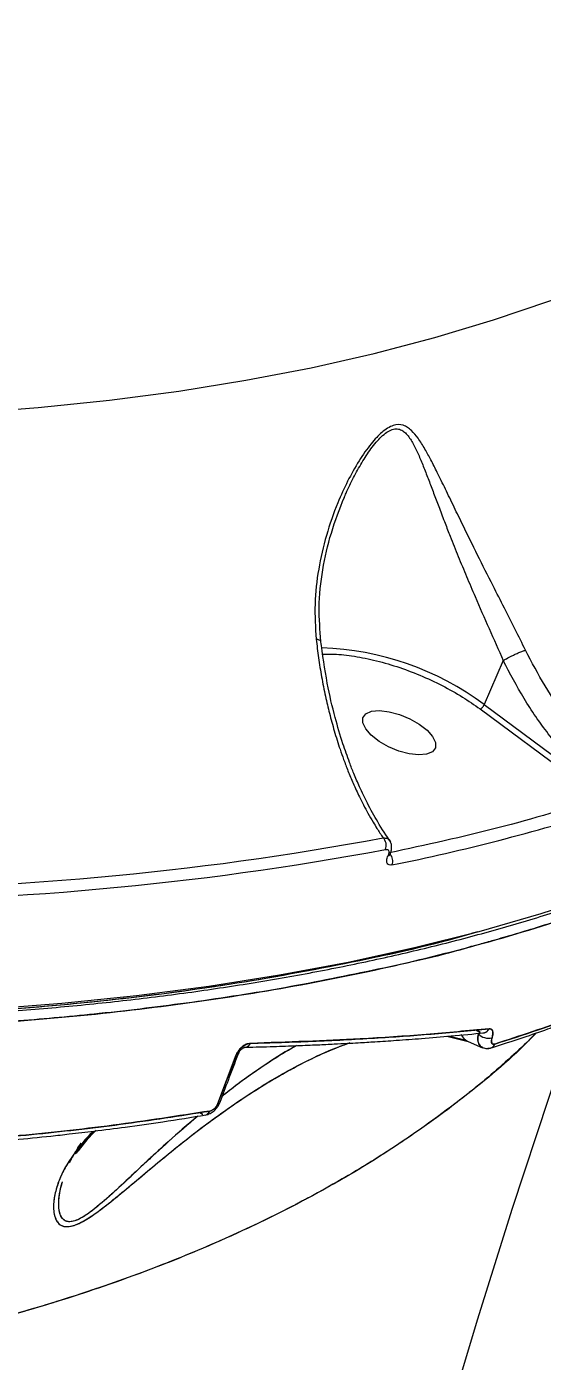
# Model space of a CAD drawing. Header units: millimetres. Extents: x -5873 to 5805, y -5301 to 4302.
# Drawn here: x -313.5 to -254.4, y -428.8 to -275.8 of the extents above; entities that cross this region are included whole.
import ezdxf

# ---------------------------------------------------------------- set-up
doc = ezdxf.new("R2010")
doc.units = ezdxf.units.MM
for name, color, linetype in [('DIKOM_ОБЪЕКТ', 7, 'Continuous'), ('DIKOM_РАЗМЕР_ЗОНА', 7, 'Continuous'), ('DIKOM_РАЗМЕР_ОБЪЕКТА', 7, 'Continuous')]:
    doc.layers.add(name, color=color, linetype=linetype)
doc.styles.add('style1', font='arial.ttf', dxfattribs={"width": 0.8})
doc.dimstyles.new('1-50', dxfattribs={"dimtxt": 300, "dimasz": 200, "dimexe": 100, "dimexo": 0, "dimgap": 100, "dimtad": 1, "dimtxsty": 'style1', "dimcen": 200, "dimclrd": 7, "dimclre": 7, "dimclrt": 7, "dimadec": 1, "dimazin": 2, "dimtfac": 1, "dimtmove": 0, "dimatfit": 2, "dimfxl": 0, "dimlwd": 25, "dimlwe": 18, "dimarcsym": 0})

# ---------------------------------------------------------------- blocks, each defined once
blk = doc.blocks.new('*D9')
at = {"layer": 'Defpoints', "color": 0, "transparency": 16777216}
for p in [(1338.11, 2802.44), (-4588.97, -1585.51), (-117.5, -1585.51)]:
    blk.add_point(p, dxfattribs=at)
at = {"layer": 'DIKOM_РАЗМЕР_ОБЪЕКТА', "color": 7, "lineweight": 18, "transparency": 16777216}
for p, q in [((1338.11, 2802.44), (-4688.97, 2802.44)), ((-117.5, -1585.51), (-4688.97, -1585.51))]:
    blk.add_line(p, q, dxfattribs=at)
at = {"layer": 'DIKOM_РАЗМЕР_ОБЪЕКТА', "color": 7, "lineweight": 25, "transparency": 16777216}
blk.add_line((-4588.97, 2602.44), (-4588.97, -1385.51), dxfattribs=at)
at = {"layer": 'DIKOM_РАЗМЕР_ОБЪЕКТА', "color": 7, "transparency": 16777216}
for points in [[(-4622.31, 2602.44), (-4555.64, 2602.44), (-4588.97, 2802.44)], [(-4622.31, -1385.51), (-4555.64, -1385.51), (-4588.97, -1585.51)]]:
    blk.add_solid(points, dxfattribs=at)
at = {"layer": 'DIKOM_РАЗМЕР_ОБЪЕКТА', "color": 7, "transparency": 16777216, "insert": (-4842.15, 460.98), "char_height": 300, "attachment_point": 5, "rotation": 90, "style": 'style1'}
blk.add_mtext('4400', dxfattribs=at)
blk = doc.blocks.new('*D10')
at = {"layer": 'Defpoints', "color": 0, "transparency": 16777216}
for p in [(4304.51, 1053.39), (-1538.59, -1332.39), (4304.51, -4224.84)]:
    blk.add_point(p, dxfattribs=at)
at = {"layer": 'DIKOM_РАЗМЕР_ОБЪЕКТА', "color": 7, "lineweight": 18, "transparency": 16777216}
for p, q in [((4304.51, 1053.39), (4304.51, -4324.84)), ((-1538.59, -1332.39), (-1538.59, -4324.84))]:
    blk.add_line(p, q, dxfattribs=at)
at = {"layer": 'DIKOM_РАЗМЕР_ОБЪЕКТА', "color": 7, "lineweight": 25, "transparency": 16777216}
blk.add_line((-1338.59, -4224.84), (4104.51, -4224.84), dxfattribs=at)
at = {"layer": 'DIKOM_РАЗМЕР_ОБЪЕКТА', "color": 7, "transparency": 16777216}
for points in [[(-1338.59, -4191.51), (-1338.59, -4258.18), (-1538.59, -4224.84)], [(4104.51, -4191.51), (4104.51, -4258.18), (4304.51, -4224.84)]]:
    blk.add_solid(points, dxfattribs=at)
at = {"layer": 'DIKOM_РАЗМЕР_ОБЪЕКТА', "color": 7, "transparency": 16777216, "insert": (1679.28, -3971.67), "char_height": 300, "attachment_point": 5, "style": 'style1'}
blk.add_mtext('5850', dxfattribs=at)
blk = doc.blocks.new('*D11')
at = {"layer": 'Defpoints', "color": 0, "transparency": 16777216}
for p in [(-510, 4302.44), (-5422.89, -3651.6), (284.83, -3651.6)]:
    blk.add_point(p, dxfattribs=at)
at = {"layer": 'DIKOM_РАЗМЕР_ЗОНА', "color": 7, "lineweight": 18, "transparency": 16777216}
for p, q in [((-510, 4302.44), (-5522.89, 4302.44)), ((284.83, -3651.6), (-5522.89, -3651.6))]:
    blk.add_line(p, q, dxfattribs=at)
at = {"layer": 'DIKOM_РАЗМЕР_ЗОНА', "color": 7, "lineweight": 25, "transparency": 16777216}
blk.add_line((-5422.89, 4102.44), (-5422.89, -3451.6), dxfattribs=at)
at = {"layer": 'DIKOM_РАЗМЕР_ЗОНА', "color": 7, "transparency": 16777216}
for points in [[(-5456.22, 4102.44), (-5389.56, 4102.44), (-5422.89, 4302.44)], [(-5456.22, -3451.6), (-5389.56, -3451.6), (-5422.89, -3651.6)]]:
    blk.add_solid(points, dxfattribs=at)
at = {"layer": 'DIKOM_РАЗМЕР_ЗОНА', "color": 7, "transparency": 16777216, "insert": (-5676.06, -474.49), "char_height": 300, "attachment_point": 5, "rotation": 90, "style": 'style1'}
blk.add_mtext('7950', dxfattribs=at)

msp = doc.modelspace()

# ---------------------------------------------------------------- linework, layer by layer
at = {"layer": 'DIKOM_ОБЪЕКТ', "color": 7, "linetype": 'Continuous', "lineweight": 15}
for p, q in [((-258.839, -348.506), (-261.024, -353.552)), ((-258.836, -348.501), (-258.839, -348.506)), ((-261.494, -354.049), (-247.673, -364.292)), ((-261.024, -353.552), (-247.233, -363.773)), ((-272.068, -370.899), (-272.04, -370.833)), ((-271.833, -370.746), (-271.805, -370.68)), ((-278.031, -384.849), (-278.028, -384.843)), ((-265.301, -391.584), (-262.874, -392.165)), ((-264.952, -391.554), (-263.078, -392.022)), ((-261.968, -390.851), (-261.476, -391.143)), ((-261.499, -391.095), (-261.918, -390.846)), ((-262.874, -392.165), (-261.205, -392.885)), ((-291.565, -399.291), (-289.457, -393.705)), ((-289.306, -393.634), (-289.198, -393.35)), ((-289.198, -393.35), (-289.305, -393.634)), ((-293.278, -400.597), (-293.68, -400.322)), ((-293.278, -400.597), (-293.614, -400.312)), ((-305.837, -402.45), (-308.095, -405.101)), ((-307.989, -405.043), (-307.268, -403.828)), ((-309.474, -408.461), (-309.389, -408.247))]:
    msp.add_line(p, q, dxfattribs=at)
at = {"layer": 'DIKOM_ОБЪЕКТ', "color": 7, "linetype": 'Continuous', "lineweight": 15, "flags": 128}
for points in [[(-320.547, -320.139), (-312.166, -319.494), (-304.001, -318.65), (-296.059, -317.607), (-288.348, -316.366), (-280.874, -314.929), (-273.645, -313.296), (-266.668, -311.47), (-259.948, -309.453), (-253.493, -307.245), (-247.308, -304.849), (-241.399, -302.267), (-235.771, -299.502), (-230.43, -296.556), (-225.38, -293.433), (-220.627, -290.134), (-216.175, -286.663), (-212.027, -283.023), (-208.188, -279.217), (-204.662, -275.25)], [(-197.248, -345.682), (-198.602, -346.997), (-202.877, -350.839), (-207.456, -354.514), (-212.335, -358.019), (-217.511, -361.351), (-222.979, -364.506), (-228.735, -367.482), (-234.773, -370.277), (-241.088, -372.889), (-247.676, -375.315), (-254.531, -377.552), (-261.646, -379.6), (-269.016, -381.456), (-276.635, -383.119), (-284.496, -384.588), (-292.593, -385.861), (-300.919, -386.937), (-309.466, -387.815), (-318.228, -388.495)], [(-273.975, -357.066), (-274.615, -356.343), (-274.944, -355.655), (-274.935, -355.058), (-274.59, -354.601), (-273.937, -354.32), (-273.027, -354.238), (-271.935, -354.362), (-270.75, -354.682), (-269.567, -355.171), (-268.483, -355.791), (-267.584, -356.49), (-266.945, -357.213), (-266.616, -357.901), (-266.624, -358.497), (-266.969, -358.955), (-267.623, -359.236), (-268.532, -359.318), (-269.624, -359.194), (-270.809, -358.874), (-271.992, -358.385), (-273.077, -357.765), (-273.975, -357.066)], [(-288.648, -530.272), (-285.818, -516.69), (-282.833, -503.178), (-279.695, -489.746), (-276.406, -476.401), (-272.968, -463.153), (-269.383, -450.01), (-265.654, -436.981), (-261.783, -424.073), (-257.772, -411.296), (-253.625, -398.657), (-250.524, -389.556)], [(-288.648, -530.272), (-285.818, -516.69), (-282.833, -503.178), (-279.695, -489.746), (-276.406, -476.401), (-272.968, -463.153), (-269.383, -450.01), (-265.654, -436.981), (-261.783, -424.073), (-257.772, -411.296), (-253.625, -398.657), (-250.524, -389.556)], [(-289.198, -393.35), (-289.183, -393.412), (-289.181, -393.471), (-289.194, -393.526), (-289.221, -393.575), (-289.262, -393.618), (-289.315, -393.655), (-289.381, -393.684), (-289.457, -393.705)]]:
    msp.add_lwpolyline(points, dxfattribs=at)
at = {"layer": 'DIKOM_ОБЪЕКТ', "color": 7, "linetype": 'Continuous', "lineweight": 15}
for centre, radius, start, end in [((-280.625, -379.788), 32.748, 53.23657, 88.29336), ((-316.781, -146.924), 229.502, 281.35323, 287.62585), ((-336.423, -28.168), 346.576, 269.68054, 280.60837), ((-336.29, -28.731), 347.36, 269.68073, 280.60802), ((-273.488, -369.695), 1.232, 338.1231, 45.20012), ((-272.093, -370.604), 0.296, 274.80113, 331.31474), ((-272.065, -370.538), 0.296, 274.79391, 331.24019), ((-272.75, -371.478), 1.236, 338.27379, 41.01897), ((-262.327, -390.835), 1.439, 200.26892, 247.8142), ((-262.343, -390.851), 1.418, 200.03554, 247.9405), ((-260.502, -390.15), 1.653, 223.77181, 283.23871), ((-261.218, -390.386), 0.815, 273.67132, 336.27988), ((-261.237, -390.37), 0.838, 286.58581, 335.78549), ((-288.548, -392.081), 0.771, 275.89432, 336.63242), ((-288.555, -392.075), 0.779, 280.13333, 336.46532), ((-260.449, -392.266), 0.68, 255.11688, 283.8791), ((-260.476, -392.233), 0.717, 281.06888, 340.74453), ((-260.483, -392.228), 0.725, 287.85746, 340.59039), ((-289.494, -393.363), 0.344, 276.1158, 327.13926), ((-291.582, -398.989), 0.302, 273.16803, 340.41529), ((-291.589, -398.974), 0.318, 274.2512, 333.20838), ((-293.171, -399.935), 0.694, 281.80619, 342.05852), ((-293.172, -399.934), 0.696, 282.95816, 342.0231), ((-308.585, -403.875), 1.321, 291.80335, 324.87313), ((-308.588, -403.87), 1.327, 291.84492, 322.02825)]:
    msp.add_arc(centre, radius, start, end, dxfattribs=at)
for points, knots in [([(-813.722, -221.737), (-808.699, -225.441), (-798.673, -232.835), (-782.949, -243.666), (-766.809, -254.254), (-750.226, -264.573), (-733.213, -274.629), (-716.101, -284.232), (-698.92, -293.396), (-681.756, -302.101), (-664.36, -310.482), (-646.819, -318.499), (-628.8, -326.302), (-610.292, -333.868), (-591.287, -341.167), (-572.147, -348.05), (-552.941, -354.485), (-533.777, -360.434), (-515.117, -365.768), (-496.986, -370.514), (-479.371, -374.707), (-461.91, -378.444), (-444.605, -381.719), (-427.158, -384.577), (-409.683, -386.963), (-392.294, -388.832), (-375.375, -390.138), (-358.921, -390.887), (-342.933, -391.076), (-327.711, -390.71), (-313.27, -389.821), (-299.651, -388.445), (-286.636, -386.577), (-274.253, -384.226), (-262.259, -381.338), (-250.7, -377.876), (-239.599, -373.819), (-229.338, -369.162), (-222.711, -365.826), (-219.751, -363.911), (-219.7, -363.877)], [0, 0, 0, 0, 0.0278508, 0.0555954, 0.0831998, 0.110731, 0.1382535, 0.1658332, 0.1919486, 0.2182102, 0.2443801, 0.27042, 0.2963855, 0.3239045, 0.3514671, 0.3791388, 0.4069781, 0.4347454, 0.462364, 0.4883285, 0.5142751, 0.5402581, 0.566333, 0.5925559, 0.6203627, 0.6480063, 0.6755546, 0.7030728, 0.7306263, 0.7582804, 0.7845079, 0.8107267, 0.8367986, 0.8627802, 0.8887265, 0.9162673, 0.9438951, 0.9716774, 0.9995061, 1, 1, 1, 1]), ([(-261.75, -379.588), (-262.156, -379.71), (-266.47, -381.004), (-275.351, -382.988), (-288.461, -385.47), (-302.348, -387.358), (-316.878, -388.704), (-331.998, -389.48), (-347.319, -389.687), (-362.775, -389.368), (-378.338, -388.558), (-394.313, -387.254), (-410.704, -385.451), (-427.811, -383.101), (-445.568, -380.179), (-463.895, -376.669), (-482.398, -372.641), (-501.073, -368.101), (-519.923, -363.046), (-538.583, -357.581), (-556.994, -351.749), (-575.058, -345.607), (-593.043, -339.078), (-610.906, -332.179), (-629.005, -324.766), (-647.34, -316.818), (-665.878, -308.285), (-681.565, -300.727), (-690.94, -295.88), (-694.297, -294.145)], [0, 0, 0, 0, 0.0041118, 0.0437856, 0.0835219, 0.1234154, 0.1635506, 0.203582, 0.2433991, 0.2808316, 0.3182381, 0.3556973, 0.3932884, 0.4310938, 0.4711823, 0.5110352, 0.5507508, 0.5904236, 0.6301466, 0.6700148, 0.7078263, 0.7456251, 0.7832126, 0.8206693, 0.858076, 0.8977805, 0.937611, 0.9776641, 1, 1, 1, 1]), ([(-261.753, -379.589), (-262.097, -379.694), (-266.619, -381.072), (-276.09, -383.15), (-290.212, -385.765), (-305.209, -387.687), (-320.928, -388.986), (-337.295, -389.629), (-354.227, -389.628), (-371.698, -388.984), (-389.711, -387.7), (-408.253, -385.772), (-427.269, -383.2), (-446.663, -379.995), (-466.334, -376.177), (-486.214, -371.763), (-506.285, -366.761), (-526.553, -361.169), (-546.99, -354.99), (-567.512, -348.244), (-587.981, -340.978), (-608.333, -333.219), (-628.547, -324.975), (-648.609, -316.265), (-668.455, -307.065), (-683.705, -299.68), (-692.209, -295.236), (-694.296, -294.145)], [0, 0, 0, 0, 0.0035056, 0.046112, 0.0886904, 0.1314928, 0.174441, 0.2173045, 0.2598779, 0.302423, 0.3450377, 0.3877427, 0.4306619, 0.4735859, 0.5162948, 0.5589105, 0.601454, 0.6440272, 0.6868844, 0.7298341, 0.7726401, 0.81522, 0.85783, 0.9005275, 0.9431967, 0.9860622, 1, 1, 1, 1]), ([(-255.14, -391.228), (-255.447, -391.556), (-257.888, -394.164), (-263.314, -398.617), (-271.473, -404.545), (-280.589, -409.938), (-290.505, -414.816), (-300.986, -419.054), (-311.939, -422.685), (-323.319, -425.744), (-335.346, -428.3), (-348.022, -430.345), (-361.818, -431.918), (-376.734, -432.931), (-392.76, -433.298), (-409.32, -432.985), (-426.418, -431.99), (-444.053, -430.306), (-462.174, -427.928), (-480.685, -424.865), (-499.491, -421.131), (-518.554, -416.74), (-537.836, -411.701), (-557.235, -406.044), (-576.647, -399.807), (-596.014, -393.022), (-615.336, -385.695), (-634.616, -377.833), (-654.124, -369.312), (-673.734, -360.158), (-693.31, -350.407), (-712.473, -340.255), (-731.208, -329.7), (-749.571, -318.773), (-761.38, -311.199), (-767.302, -307.401)], [0, 0, 0, 0, 0.0043083, 0.0342233, 0.0642476, 0.0944594, 0.124623, 0.1546082, 0.1827887, 0.2109478, 0.2391515, 0.2674669, 0.2959499, 0.3276262, 0.3591227, 0.3905361, 0.4219627, 0.4534994, 0.4852407, 0.5169668, 0.5485998, 0.5802399, 0.6119859, 0.643729, 0.6752736, 0.7067147, 0.7381464, 0.7696622, 0.8013557, 0.8346689, 0.8677698, 0.9007488, 0.9337104, 0.9667586, 1, 1, 1, 1]), ([(-637.443, -321.196), (-633.882, -322.724), (-628.858, -324.88), (-621.374, -327.988), (-614.922, -330.622), (-607.196, -333.698), (-599.048, -336.859), (-590.481, -340.089), (-581.612, -343.332), (-572.511, -346.556), (-563.229, -349.734), (-553.808, -352.847), (-544.279, -355.88), (-534.668, -358.821), (-524.999, -361.659), (-515.289, -364.387), (-505.555, -366.998), (-495.813, -369.485), (-486.075, -371.844), (-476.354, -374.07), (-466.662, -376.16), (-457.009, -378.109), (-447.405, -379.916), (-437.86, -381.576), (-428.383, -383.089), (-418.983, -384.453), (-409.668, -385.664), (-400.446, -386.722), (-391.325, -387.626), (-382.313, -388.374), (-373.416, -388.966), (-364.642, -389.401), (-355.998, -389.678), (-347.491, -389.797), (-339.125, -389.758), (-330.908, -389.56), (-322.846, -389.204), (-314.944, -388.69), (-307.208, -388.018), (-299.643, -387.189), (-292.254, -386.203), (-285.045, -385.06), (-278.023, -383.762), (-271.189, -382.309), (-264.551, -380.702), (-258.11, -378.942), (-251.872, -377.029), (-245.839, -374.964), (-240.015, -372.749), (-234.404, -370.383), (-229.008, -367.868), (-223.831, -365.205), (-218.876, -362.392), (-214.145, -359.432), (-209.645, -356.323), (-205.366, -353.07), (-201.352, -349.653), (-198.708, -347.267), (-197.476, -345.983), (-197.424, -345.929)], [0, 0, 0, 0, 0.0198328, 0.027978, 0.0414872, 0.0555318, 0.0706097, 0.0863529, 0.1026136, 0.1192722, 0.1362449, 0.153469, 0.1708974, 0.1884938, 0.20623, 0.2240836, 0.2420357, 0.2600716, 0.2781795, 0.2963486, 0.3145706, 0.332838, 0.351144, 0.3694842, 0.3878527, 0.4062462, 0.4246606, 0.443093, 0.4615402, 0.4799998, 0.4984699, 0.5169483, 0.5354329, 0.553923, 0.5724166, 0.5909127, 0.6094105, 0.6279092, 0.6464082, 0.6649068, 0.6834056, 0.7019041, 0.7204025, 0.7389019, 0.7574024, 0.7759058, 0.7944131, 0.8129265, 0.831448, 0.8499805, 0.8685276, 0.8870928, 0.9056809, 0.9242972, 0.9429475, 0.961639, 0.9803789, 0.999176, 1, 1, 1, 1]), ([(-256.282, -347.314), (-256.675, -346.523), (-257.475, -344.909), (-258.735, -342.434), (-260.194, -339.568), (-261.798, -336.384), (-263.273, -333.389), (-264.487, -330.884), (-265.471, -328.84), (-266.348, -327.038), (-267.12, -325.512), (-267.839, -324.19), (-268.556, -323.041), (-269.227, -322.223), (-269.805, -321.754), (-270.471, -321.42), (-271.253, -321.416), (-272.111, -321.837), (-272.746, -322.313), (-273.378, -322.926), (-274.283, -323.967), (-275.438, -325.632), (-276.715, -327.923), (-278.011, -330.772), (-279.189, -334.134), (-280.081, -338.025), (-280.549, -342.021), (-280.379, -344.715), (-280.293, -346.064)], [0, 0, 0, 0, 0.0399773, 0.0815424, 0.1251088, 0.1871841, 0.2496249, 0.2907716, 0.3324815, 0.3734643, 0.4059059, 0.4359232, 0.4695488, 0.4983065, 0.5147452, 0.5296808, 0.5610936, 0.5763339, 0.5925689, 0.6075616, 0.6240937, 0.6638559, 0.7068462, 0.7497498, 0.812132, 0.87434, 0.9370962, 1, 1, 1, 1]), ([(-277.094, -329.862), (-277.017, -329.676), (-276.689, -328.88), (-276.02, -327.523), (-275.079, -325.813), (-274.191, -324.457), (-273.429, -323.486), (-272.814, -322.825), (-272.195, -322.307), (-271.566, -321.979), (-271.087, -321.917), (-270.731, -321.984), (-270.409, -322.12), (-270.042, -322.399), (-269.539, -322.99), (-269, -323.927), (-268.424, -325.191), (-267.87, -326.556), (-267.318, -327.994), (-266.755, -329.488), (-266.157, -331.074), (-265.548, -332.664), (-264.832, -334.503), (-264.019, -336.531), (-263.062, -338.843), (-261.895, -341.583), (-260.474, -344.811), (-259.382, -347.27), (-258.836, -348.501)], [0, 0, 0, 0, 0.013184, 0.0564499, 0.0997322, 0.1428162, 0.1658889, 0.1861643, 0.2088623, 0.2296073, 0.2505321, 0.2615087, 0.2730082, 0.2931505, 0.3160671, 0.3588776, 0.4016218, 0.4445467, 0.48731, 0.5298824, 0.572366, 0.6184569, 0.6574583, 0.7161086, 0.7726854, 0.8284551, 0.9141574, 1, 1, 1, 1]), ([(-279.743, -346.314), (-279.851, -345.015), (-280.078, -342.277), (-279.611, -338.096), (-278.662, -333.837), (-277.598, -331.127), (-277.064, -329.767)], [0, 0, 0, 0, 0.2310583, 0.4870642, 0.7425807, 1, 1, 1, 1]), ([(-280.293, -346.064), (-280.208, -346.773), (-280.034, -348.225), (-279.678, -350.406), (-279.259, -352.525), (-278.773, -354.594), (-278.219, -356.626), (-277.664, -358.384), (-277.13, -359.899), (-276.631, -361.204), (-276.031, -362.636), (-275.278, -364.264), (-274.508, -365.747), (-273.826, -366.933), (-273.246, -367.884), (-272.859, -368.463), (-272.62, -368.82)], [0, 0, 0, 0, 0.0796071, 0.1630051, 0.2502084, 0.3277913, 0.4112954, 0.5007233, 0.5515661, 0.6100823, 0.6762767, 0.7501638, 0.8443889, 0.9003123, 0.9385636, 1, 1, 1, 1]), ([(-279.781, -346.31), (-279.778, -346.304), (-279.747, -346.241), (-279.903, -346.146), (-280.166, -346.091), (-280.293, -346.064)], [0, 0, 0, 0, 0.0470643, 0.5374643, 1, 1, 1, 1]), ([(-271.724, -369.338), (-272.238, -368.574), (-273.184, -367.167), (-274.363, -365.002), (-275.265, -363.13), (-275.938, -361.563), (-276.579, -359.928), (-277.321, -357.821), (-278.207, -354.817), (-279.134, -350.874), (-279.558, -347.818), (-279.79, -346.146)], [0, 0, 0, 0, 0.1290847, 0.2377823, 0.3267901, 0.3963435, 0.4513247, 0.5422992, 0.664206, 0.8163155, 1, 1, 1, 1]), ([(-258.836, -348.501), (-258.717, -348.43), (-258.425, -348.256), (-257.936, -348), (-257.443, -347.764), (-257.02, -347.578), (-256.608, -347.415), (-256.391, -347.348), (-256.282, -347.314)], [0, 0, 0, 0, 0.1543676, 0.3790423, 0.5183882, 0.6720669, 0.8348986, 1, 1, 1, 1]), ([(-245.294, -361.763), (-246.381, -360.771), (-248.554, -358.787), (-251.474, -355.28), (-254.112, -351.476), (-255.563, -348.694), (-256.282, -347.314)], [0, 0, 0, 0, 0.2499467, 0.4999009, 0.7518016, 1, 1, 1, 1]), ([(-279.536, -347.779), (-279.2, -347.765), (-278.187, -347.722), (-276.222, -347.93), (-273.71, -348.401), (-271.054, -349.158), (-268.391, -350.152), (-265.847, -351.339), (-263.507, -352.644), (-262.155, -353.588), (-261.494, -354.049)], [0, 0, 0, 0, 0.0651661, 0.1965551, 0.3320803, 0.4697592, 0.6074336, 0.7429597, 0.8743493, 1, 1, 1, 1]), ([(-247.213, -363.727), (-248.36, -362.687), (-250.65, -360.609), (-253.73, -356.932), (-256.528, -352.924), (-258.068, -349.98), (-258.839, -348.506)], [0, 0, 0, 0, 0.2493834, 0.4979401, 0.748772, 1, 1, 1, 1]), ([(-206.613, -354.959), (-206.715, -355.04), (-207.043, -355.299), (-207.604, -355.733), (-210.005, -357.566), (-214.157, -360.501), (-220.209, -364.255), (-226.134, -367.515), (-231.848, -370.325), (-237.274, -372.732), (-242.341, -374.775), (-246.991, -376.493), (-251.171, -377.92), (-254.687, -379.039), (-257.553, -379.901), (-259.734, -380.528), (-261.233, -380.944), (-262.062, -381.17), (-262.383, -381.256), (-262.516, -381.292), (-262.572, -381.307), (-262.596, -381.314), (-262.607, -381.316), (-262.612, -381.318), (-262.614, -381.318), (-265.807, -382.352), (-273.116, -383.883), (-283.649, -386.054), (-294.361, -387.719), (-304.566, -388.964), (-314.249, -389.847), (-321.215, -390.303), (-325.856, -390.536), (-328.2, -390.64), (-330.532, -390.729), (-332.851, -390.805), (-335.155, -390.867), (-342.427, -391.023), (-354.835, -391.006), (-372.718, -390.312), (-390.827, -388.969), (-409.051, -387.071), (-421.422, -385.31), (-427.551, -384.438)], [0, 0, 0, 0, 0.0024252, 0.0077753, 0.0131454, 0.0582921, 0.1002194, 0.1389271, 0.1744154, 0.2066843, 0.2357333, 0.2615627, 0.2841722, 0.303562, 0.3173614, 0.3288887, 0.3371533, 0.3402322, 0.3414794, 0.3420072, 0.3422349, 0.3423346, 0.3423785, 0.3423978, 0.3424062, 0.3424126, 0.3945519, 0.4447185, 0.4929119, 0.5391328, 0.5781753, 0.6156899, 0.625263, 0.6347314, 0.6440948, 0.6533534, 0.6625073, 0.6715563, 0.7395629, 0.8064109, 0.8720996, 0.9366289, 1, 1, 1, 1]), ([(-261.494, -354.049), (-261.454, -354.032), (-261.372, -353.998), (-261.234, -353.875), (-261.108, -353.719), (-261.052, -353.608), (-261.024, -353.552)], [0, 0, 0, 0, 0.2499272, 0.4998511, 0.749941, 1, 1, 1, 1]), ([(-247.673, -364.292), (-251.542, -365.469), (-259.279, -367.822), (-267.713, -369.648), (-271.929, -370.56)], [0, 0, 0, 0, 0.4999992, 1, 1, 1, 1]), ([(-272.62, -368.82), (-272.449, -368.838), (-272.106, -368.872), (-271.839, -369.067), (-271.813, -369.243), (-271.811, -369.255)], [0, 0, 0, 0, 0.4813025, 0.9669281, 1, 1, 1, 1]), ([(-272.345, -370.154), (-272.266, -370.148), (-272.107, -370.138), (-271.991, -370.254), (-271.95, -370.394), (-271.95, -370.524), (-271.977, -370.671), (-272.019, -370.779), (-272.04, -370.833)], [0, 0, 0, 0, 0.2500347, 0.4991656, 0.6248734, 0.7494423, 0.8746556, 1, 1, 1, 1]), ([(-271.805, -370.68), (-271.759, -370.555), (-271.663, -370.295), (-271.626, -369.883), (-271.677, -369.473), (-271.805, -369.247), (-271.87, -369.131)], [0, 0, 0, 0, 0.2270943, 0.4716415, 0.7305218, 1, 1, 1, 1]), ([(-271.602, -371.935), (-271.722, -371.944), (-271.963, -371.96), (-272.14, -371.783), (-272.203, -371.57), (-272.205, -371.371), (-272.165, -371.146), (-272.1, -370.981), (-272.068, -370.899)], [0, 0, 0, 0, 0.2500471, 0.4991777, 0.6248225, 0.7494677, 0.8748996, 1, 1, 1, 1]), ([(-271.877, -370.809), (-271.874, -370.811), (-271.863, -370.822), (-271.846, -370.778), (-271.834, -370.746)], [0, 0, 0, 0, 0.2542915, 1, 1, 1, 1]), ([(-260.197, -392.896), (-258.976, -392.506), (-256.787, -391.805), (-253.948, -390.826), (-251.768, -390.043), (-249.976, -389.378), (-246.644, -388.103), (-242.542, -386.413), (-237.877, -384.299), (-234.991, -382.896), (-232.911, -381.839), (-231.358, -381.03), (-229.418, -379.983), (-227.104, -378.686), (-225.476, -377.714), (-224.596, -377.189)], [0, 0, 0, 0, 0.091756, 0.1645984, 0.2185818, 0.2618624, 0.3060329, 0.4843512, 0.5980397, 0.702916, 0.7371871, 0.7838587, 0.8431974, 0.9152301, 1, 1, 1, 1]), ([(-224.263, -376.799), (-227.215, -378.501), (-233.114, -381.901), (-242.22, -386.076), (-251.098, -389.614), (-256.897, -391.517), (-259.798, -392.469)], [0, 0, 0, 0, 0.2802021, 0.5599211, 0.779771, 1, 1, 1, 1]), ([(-259.798, -392.469), (-258.132, -391.933), (-254.653, -390.812), (-249.647, -389.002), (-246.127, -387.619), (-244.12, -386.789), (-243.475, -386.52), (-242.827, -386.246), (-242.178, -385.968), (-241.525, -385.685), (-240.546, -385.256), (-239.072, -384.596), (-236.951, -383.613), (-234.355, -382.357), (-231.319, -380.805), (-227.872, -378.94), (-225.518, -377.544), (-224.263, -376.799)], [0, 0, 0, 0, 0.125698, 0.2625174, 0.3921212, 0.4097328, 0.4274911, 0.4453965, 0.4634487, 0.4816505, 0.4999983, 0.5458452, 0.6066858, 0.6825213, 0.7733524, 0.8791783, 1, 1, 1, 1]), ([(-255.039, -391.193), (-255.306, -391.46), (-256.351, -392.508), (-258.314, -394.308), (-260.97, -396.617), (-263.647, -398.776), (-265.984, -400.545), (-267.946, -401.96), (-269.74, -403.205), (-271.764, -404.552), (-274.082, -406.025), (-276.588, -407.536), (-279.031, -408.932), (-280.741, -409.865), (-281.737, -410.395), (-282.164, -410.62), (-282.557, -410.826), (-282.914, -411.011), (-283.235, -411.177), (-284.843, -412.001), (-287.667, -413.387), (-291.773, -415.248), (-295.913, -416.988), (-300.149, -418.635), (-304.622, -420.239), (-308.74, -421.597), (-312.529, -422.755), (-315.831, -423.704), (-319.106, -424.587), (-322.349, -425.407), (-325.555, -426.168), (-328.72, -426.872), (-334.015, -427.975), (-341.486, -429.326), (-351.228, -430.72), (-361.228, -431.809), (-371.528, -432.594), (-382.174, -433.069), (-393.763, -433.248), (-406.365, -433.052), (-420.142, -432.394), (-434.222, -431.282), (-448.621, -429.748), (-458.472, -428.343), (-463.382, -427.643)], [0, 0, 0, 0, 0.0073526, 0.0288021, 0.0510938, 0.0742267, 0.0932339, 0.1052853, 0.1185066, 0.1328981, 0.1490296, 0.1674187, 0.1843825, 0.197927, 0.2009096, 0.2036573, 0.206171, 0.2084498, 0.2104946, 0.2123045, 0.2390752, 0.2632243, 0.2865213, 0.3117105, 0.3354595, 0.3606932, 0.3781945, 0.395272, 0.4119264, 0.4281578, 0.4439661, 0.4593511, 0.4743137, 0.5201643, 0.5640703, 0.6060343, 0.6511109, 0.6949212, 0.7374686, 0.7905573, 0.8426058, 0.8947667, 0.9475559, 1, 1, 1, 1]), ([(-288.378, -392.836), (-287.311, -392.807), (-285.313, -392.754), (-282.57, -392.656), (-280.251, -392.56), (-278.345, -392.47), (-276.794, -392.39), (-275.235, -392.304), (-273.364, -392.193), (-270.937, -392.033), (-268.021, -391.817), (-264.637, -391.536), (-262.282, -391.304), (-261.02, -391.179)], [0, 0, 0, 0, 0.1089567, 0.2041364, 0.2855718, 0.3532774, 0.4072675, 0.452488, 0.5222837, 0.6119059, 0.7213755, 0.8507218, 1, 1, 1, 1]), ([(-260.472, -390.714), (-262.858, -390.942), (-267.627, -391.397), (-276.634, -392.008), (-283.589, -392.243), (-287.84, -392.387)], [0, 0, 0, 0, 0.2801044, 0.5599823, 1, 1, 1, 1]), ([(-287.84, -392.387), (-285.463, -392.316), (-280.593, -392.17), (-273.699, -391.806), (-266.913, -391.336), (-262.663, -390.925), (-260.472, -390.714)], [0, 0, 0, 0, 0.244049, 0.5000269, 0.7422757, 1, 1, 1, 1]), ([(-261.696, -391.294), (-261.732, -391.574), (-261.803, -392.128), (-261.528, -392.657), (-261.247, -392.905), (-261.064, -392.907), (-261.041, -392.907)], [0, 0, 0, 0, 0.3507589, 0.692463, 0.9616479, 1, 1, 1, 1]), ([(-261.197, -392.868), (-261.243, -392.846), (-261.384, -392.778), (-261.616, -392.529), (-261.755, -392.119), (-261.765, -391.66), (-261.718, -391.412), (-261.696, -391.294)], [0, 0, 0, 0, 0.1025743, 0.3172295, 0.6571839, 0.837223, 1, 1, 1, 1]), ([(-260.123, -391.759), (-260.077, -391.585), (-259.984, -391.237), (-260.056, -390.907), (-260.222, -390.724), (-260.389, -390.717), (-260.472, -390.714)], [0, 0, 0, 0, 0.279535, 0.5589821, 0.7795401, 1, 1, 1, 1]), ([(-260.472, -390.714), (-260.379, -390.72), (-260.191, -390.731), (-260.039, -390.95), (-259.993, -391.29), (-260.08, -391.603), (-260.123, -391.759)], [0, 0, 0, 0, 0.2499206, 0.4999713, 0.7496838, 1, 1, 1, 1]), ([(-308.095, -405.101), (-308.469, -405.648), (-309.218, -406.744), (-309.963, -408.465), (-310.41, -410.19), (-310.467, -411.841), (-310.034, -413.051), (-309.056, -413.513), (-307.768, -413.224), (-305.993, -412.207), (-303.872, -410.588), (-300.695, -407.941), (-296.646, -404.526), (-292.162, -401.063), (-288.122, -398.276), (-284.594, -396.097), (-281.066, -394.23), (-278.297, -392.952), (-276.86, -392.491), (-276.493, -392.373)], [0, 0, 0, 0, 0.0554193, 0.1109166, 0.1666636, 0.2224979, 0.2790221, 0.3148969, 0.3509494, 0.3868779, 0.4404469, 0.4933028, 0.5973836, 0.7015765, 0.7704253, 0.8391443, 0.9081392, 0.9765467, 1, 1, 1, 1]), ([(-308.095, -405.101), (-308.412, -405.559), (-309.05, -406.479), (-309.736, -407.908), (-310.142, -409.122), (-310.341, -410.079), (-310.42, -410.774), (-310.425, -411.455), (-310.341, -412.093), (-310.144, -412.652), (-309.779, -413.166), (-309.225, -413.435), (-308.486, -413.386), (-307.849, -413.194), (-307.143, -412.862), (-306.41, -412.429), (-305.637, -411.906), (-304.462, -411.042), (-302.809, -409.709), (-300.691, -407.93), (-298.156, -405.805), (-295.211, -403.412), (-292.194, -401.119), (-289.49, -399.213), (-287.15, -397.673), (-284.746, -396.215), (-282.329, -394.882), (-279.952, -393.721), (-277.974, -392.866), (-276.831, -392.461), (-276.399, -392.307)], [0, 0, 0, 0, 0.0463531, 0.0932104, 0.1389258, 0.1635319, 0.186657, 0.2083792, 0.2340218, 0.2571528, 0.2780614, 0.3129278, 0.3303461, 0.3478885, 0.3647739, 0.3828817, 0.399669, 0.4178868, 0.4623762, 0.5096823, 0.5570163, 0.6261885, 0.6957482, 0.7422725, 0.7885529, 0.8341471, 0.882808, 0.9290412, 0.9731533, 1, 1, 1, 1]), ([(-282.563, -392.653), (-282.577, -392.66), (-283.695, -393.238), (-285.959, -394.719), (-288.817, -396.671), (-290.521, -398.019), (-291.149, -398.516)], [0, 0, 0, 0, 0.0047683, 0.390104, 0.775236, 1, 1, 1, 1]), ([(-282.535, -392.652), (-282.959, -392.889), (-284.134, -393.548), (-286.413, -395.014), (-288.878, -396.719), (-290.544, -398.037), (-291.148, -398.515)], [0, 0, 0, 0, 0.1462198, 0.4052733, 0.7841621, 1, 1, 1, 1]), ([(-287.84, -392.387), (-287.994, -392.409), (-288.302, -392.452), (-288.807, -392.773), (-289.234, -393.231), (-289.383, -393.547), (-289.457, -393.705)], [0, 0, 0, 0, 0.2814279, 0.5614291, 0.7807453, 1, 1, 1, 1]), ([(-289.457, -393.705), (-289.419, -393.615), (-289.342, -393.438), (-289.166, -393.175), (-288.958, -392.936), (-288.652, -392.67), (-288.249, -392.44), (-287.977, -392.404), (-287.84, -392.387)], [0, 0, 0, 0, 0.1262068, 0.2500635, 0.3735157, 0.5004636, 0.7497235, 1, 1, 1, 1]), ([(-289.205, -393.55), (-289.184, -393.499), (-289.142, -393.4), (-289.039, -393.244), (-288.917, -393.106), (-288.789, -392.994), (-288.665, -392.912), (-288.511, -392.84), (-288.431, -392.837), (-288.378, -392.836)], [0, 0, 0, 0, 0.1186257, 0.2329816, 0.3481169, 0.4676855, 0.593842, 0.7254126, 1, 1, 1, 1]), ([(-261.203, -392.869), (-261.046, -392.922), (-260.742, -393.025), (-260.412, -392.952), (-260.252, -392.916)], [0, 0, 0, 0, 0.5144118, 1, 1, 1, 1]), ([(-259.798, -392.469), (-259.886, -392.481), (-260.062, -392.503), (-260.184, -392.327), (-260.211, -392.073), (-260.153, -391.864), (-260.123, -391.759)], [0, 0, 0, 0, 0.2801343, 0.5599767, 0.7799726, 1, 1, 1, 1]), ([(-260.123, -391.759), (-260.142, -391.819), (-260.18, -391.94), (-260.205, -392.153), (-260.172, -392.362), (-260.035, -392.505), (-259.877, -392.481), (-259.798, -392.469)], [0, 0, 0, 0, 0.123931, 0.2508736, 0.5003744, 0.7503268, 1, 1, 1, 1]), ([(-289.457, -393.705), (-289.852, -394.744), (-290.558, -396.598), (-291.257, -398.468), (-291.565, -399.291)], [0, 0, 0, 0, 0.5600108, 1, 1, 1, 1]), ([(-291.316, -399.141), (-290.999, -398.294), (-290.298, -396.423), (-289.592, -394.566), (-289.205, -393.55)], [0, 0, 0, 0, 0.4524808, 1, 1, 1, 1]), ([(-293.03, -400.614), (-292.884, -400.58), (-292.571, -400.505), (-292.091, -400.219), (-291.706, -399.836), (-291.445, -399.445), (-291.352, -399.228), (-291.305, -399.117)], [0, 0, 0, 0, 0.2028288, 0.4361643, 0.70302, 0.848762, 1, 1, 1, 1]), ([(-291.565, -399.291), (-291.622, -399.411), (-291.735, -399.651), (-292.02, -399.931), (-292.285, -400.093), (-292.435, -400.13), (-292.51, -400.149)], [0, 0, 0, 0, 0.2783802, 0.5572798, 0.7784678, 1, 1, 1, 1]), ([(-292.51, -400.149), (-292.425, -400.127), (-292.255, -400.083), (-292.019, -399.924), (-291.845, -399.754), (-291.729, -399.608), (-291.632, -399.45), (-291.588, -399.345), (-291.565, -399.291)], [0, 0, 0, 0, 0.2499949, 0.4996937, 0.6256031, 0.7496119, 0.8732973, 1, 1, 1, 1]), ([(-356.699, -405.079), (-354.915, -405.092), (-351.649, -405.116), (-347.259, -405.086), (-343.775, -405.034), (-340.949, -404.97), (-338.464, -404.9), (-334.892, -404.776), (-330.196, -404.566), (-324.731, -404.238), (-319.644, -403.86), (-315.07, -403.459), (-311.412, -403.09), (-308.361, -402.753), (-305.511, -402.416), (-301.93, -401.954), (-297.634, -401.35), (-294.581, -400.857), (-292.93, -400.59)], [0, 0, 0, 0, 0.0778244, 0.1424777, 0.1940141, 0.2330322, 0.2692192, 0.3060839, 0.3950486, 0.4843596, 0.5601401, 0.6347845, 0.7028503, 0.7371251, 0.7837932, 0.8431311, 0.9151792, 1, 1, 1, 1]), ([(-356.281, -404.624), (-352.574, -404.638), (-345.059, -404.666), (-333.976, -404.345), (-323.215, -403.755), (-312.765, -402.867), (-302.553, -401.714), (-295.901, -400.677), (-292.51, -400.149)], [0, 0, 0, 0, 0.1622319, 0.3288984, 0.4999996, 0.6599912, 0.8266564, 1, 1, 1, 1]), ([(-292.51, -400.149), (-296.172, -400.716), (-303.486, -401.85), (-314.974, -403.095), (-327.524, -404.049), (-341.224, -404.642), (-351.257, -404.63), (-356.281, -404.624)], [0, 0, 0, 0, 0.1870186, 0.3735543, 0.5598967, 0.7796501, 1, 1, 1, 1]), ([(-293.859, -400.736), (-295, -401.702), (-297.723, -404.006), (-301.061, -407.191), (-304.021, -409.94), (-305.86, -411.517), (-307.267, -412.454), (-308.219, -412.859), (-308.963, -412.852), (-309.606, -412.359), (-309.881, -411.206), (-309.796, -409.704), (-309.513, -408.69), (-309.389, -408.247)], [0, 0, 0, 0, 0.1433759, 0.3420807, 0.4415158, 0.5399496, 0.5879688, 0.6352698, 0.6823185, 0.729932, 0.826288, 0.9240726, 1, 1, 1, 1]), ([(-293.889, -400.741), (-294.479, -401.235), (-296.111, -402.601), (-298.19, -404.502), (-300.176, -406.348), (-301.698, -407.777), (-303.17, -409.149), (-304.41, -410.268), (-305.347, -411.061), (-306.08, -411.64), (-306.791, -412.145), (-307.494, -412.554), (-308.142, -412.808), (-308.688, -412.868), (-309.118, -412.741), (-309.457, -412.438), (-309.692, -411.953), (-309.816, -411.321), (-309.833, -410.698), (-309.795, -410.118), (-309.725, -409.586), (-309.621, -409.028), (-309.519, -408.645), (-309.471, -408.461)], [0, 0, 0, 0, 0.0747379, 0.2068835, 0.2727911, 0.338765, 0.411264, 0.4719093, 0.507119, 0.5388389, 0.5722756, 0.6056407, 0.6394993, 0.6725918, 0.7046838, 0.7395743, 0.7823804, 0.8269688, 0.8729467, 0.9016707, 0.9333707, 0.9680642, 1, 1, 1, 1]), ([(-307.538, -404.679), (-306.965, -403.937), (-306.285, -403.057), (-305.641, -402.454), (-305.54, -402.359)], [0, 0, 0, 0, 0.8431162, 1, 1, 1, 1]), ([(-305.842, -402.45), (-305.896, -402.5), (-306.636, -403.173), (-307.393, -404.174), (-308.095, -405.101)], [0, 0, 0, 0, 0.0732215, 1, 1, 1, 1]), ([(-308.049, -405.076), (-308.023, -405.029), (-307.791, -404.606), (-307.514, -404.194), (-307.268, -403.828)], [0, 0, 0, 0, 0.1112939, 1, 1, 1, 1]), ([(-308.579, -406.086), (-308.576, -406.078), (-308.553, -406.027), (-308.463, -405.848), (-308.327, -405.573), (-308.198, -405.343), (-308.14, -405.241)], [0, 0, 0, 0, 0.0270984, 0.1783276, 0.6344335, 1, 1, 1, 1])]:
    msp.add_open_spline(points, degree=3, knots=knots, dxfattribs=at)

# ---------------------------------------------------------------- dimensions: what is measured, and where the dimension line sits
at = {"layer": 'DIKOM_РАЗМЕР_ЗОНА'}
dim = msp.add_linear_dim(base=(-5422.889, -3651.603), p1=(-510.005, 4302.437), p2=(284.83, -3651.603), angle=90, text='7950', dimstyle='1-50', dxfattribs=at)
dim.commit()
dim.dimension.update_dxf_attribs({"geometry": '*D11', "text_midpoint": (-5422.889, -474.491), "dimtype": 160})
at = {"layer": 'DIKOM_РАЗМЕР_ОБЪЕКТА'}
dim = msp.add_linear_dim(base=(-4588.973, -1585.515), p1=(1338.114, 2802.437), p2=(-117.504, -1585.515), angle=90, text='4400', dimstyle='1-50', dxfattribs=at)
dim.commit()
dim.dimension.update_dxf_attribs({"geometry": '*D9', "text_midpoint": (-4588.973, 460.978), "dimtype": 160})
dim = msp.add_linear_dim(base=(4304.512, -4224.842), p1=(-1538.592, -1332.389), p2=(4304.512, 1053.391), text='5850', dimstyle='1-50', dxfattribs=at)
dim.commit()
dim.dimension.update_dxf_attribs({"geometry": '*D10', "text_midpoint": (1679.282, -4224.842), "dimtype": 160})

doc.saveas('drawing.dxf')
